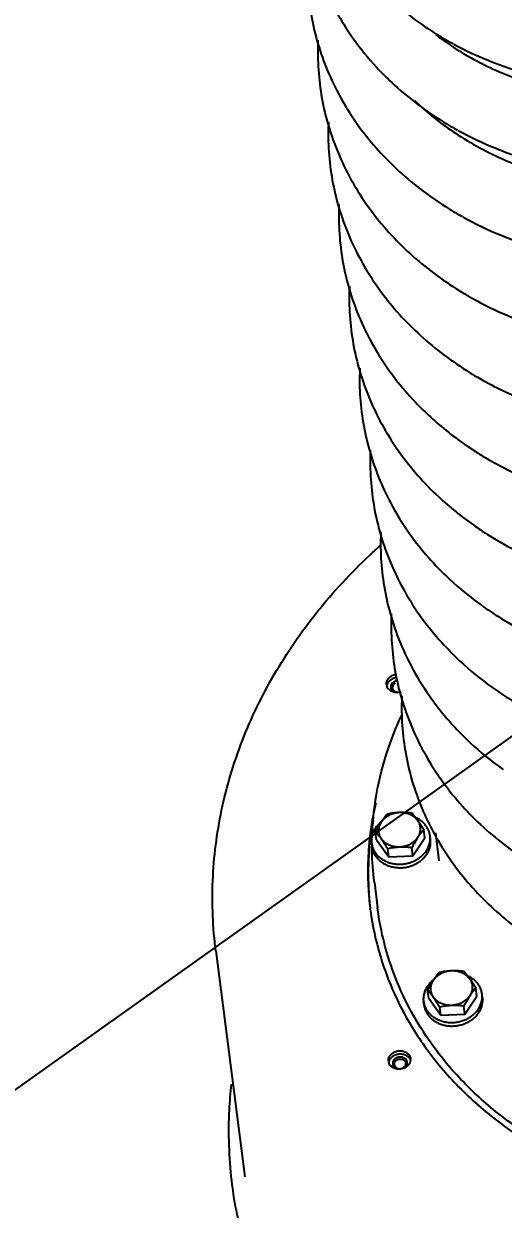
# Model space of a CAD drawing. Header units: feet. Extents: x 2321988 to 2329858, y 6722724 to 6730499.
# Drawn here: x 2326120.826 to 2326121.504, y 6726918.921 to 6726920.598 of the extents above; entities that cross this region are included whole.
import ezdxf

# ---------------------------------------------------------------- set-up
doc = ezdxf.new("R2010")
doc.units = ezdxf.units.FT
doc.header["$MEASUREMENT"] = 0
doc.header["$PDSIZE"] = 5
doc.layers.add('BESS Dimensions', color=3, linetype='Continuous')
doc.layers.add('C-BESS-EQUIPMENT', color=255, linetype='Continuous')
doc.styles.add('TG_DIMS', font='arial.ttf')
doc.dimstyles.new('TG-PROPOSED-ANNO', dxfattribs={"dimtxt": 0.1, "dimasz": 0.1, "dimexe": 0.05, "dimexo": 0.05, "dimgap": 0.02, "dimtad": 0, "dimtih": 1, "dimtoh": 1, "dimdsep": 46, "dimtxsty": 'TG_DIMS', "dimcen": 0, "dimclrd": 256, "dimclre": 256, "dimclrt": 256, "dimaunit": 1, "dimadec": 6, "dimazin": 2, "dimtfac": 1, "dimtofl": 0, "dimtmove": 1, "dimatfit": 3, "dimfxl": 1, "dimtolj": 1, "dimtzin": 0, "dimarcsym": 0})

# ---------------------------------------------------------------- blocks, each defined once
blk = doc.blocks.new('Midpoint Site Plan$0$141KV BREAKER')
at = {"linetype": 'Continuous'}
for p, q in [((38.948, -16.337), (35.538, -14.51)), ((36.151, -18.678), (36.204, -18.707)), ((35.848, -18.811), (35.625, -19.153)), ((35.848, -18.811), (35.969, -18.876)), ((36.202, -18.811), (35.848, -18.811)), ((36.202, -18.811), (36.323, -18.876)), ((38.332, -19.198), (37.952, -18.994)), ((35.625, -19.153), (35.757, -19.495)), ((35.625, -19.153), (35.746, -19.218)), ((35.757, -19.495), (35.877, -19.56)), ((35.679, -19.559), (35.732, -19.588)), ((38.548, -19.651), (38.325, -19.994)), ((38.548, -19.651), (38.668, -19.716)), ((38.902, -19.651), (38.548, -19.651)), ((38.85, -19.518), (38.904, -19.547)), ((38.902, -19.651), (39.022, -19.716)), ((38.325, -19.994), (38.456, -20.336)), ((38.325, -19.994), (38.445, -20.058)), ((38.419, -20.53), (37.997, -20.304)), ((38.378, -20.4), (38.431, -20.428)), ((38.456, -20.336), (38.576, -20.4))]:
    blk.add_line(p, q, dxfattribs=at)
for points, start_tangent, end_tangent in [([(22.121, -23.104), (22.395, -21.724), (22.84, -20.372), (23.447, -19.076), (24.205, -17.862), (25.098, -16.755), (26.106, -15.777), (27.211, -14.949), (28.39, -14.287), (29.617, -13.805), (30.869, -13.512), (32.12, -13.415), (33.345, -13.515), (34.517, -13.81), (35.529, -14.248)], (0.132788, 0.991144), (0.883861, -0.46775)), ([(35.529, -14.248), (35.615, -14.295), (36.615, -14.958), (36.95, -15.241)], (0.883861, -0.46775), (0.74415, -0.668012)), ([(38.948, -16.337), (39.948, -16.987), (40.834, -17.802), (41.588, -18.767), (42.192, -19.864), (42.634, -21.069), (42.902, -22.358), (42.933, -22.612)], (0.881412, -0.472347), (0.107657, -0.994188)), ([(35.49, -17.737), (35.525, -17.682), (35.573, -17.642)], (0.41781, 0.908534), (0.860269, 0.509841)), ([(35.62, -17.681), (35.605, -17.675), (35.567, -17.675), (35.531, -17.693), (35.503, -17.726)], (-0.880794, 0.473499), (-0.491781, -0.870719)), ([(35.583, -17.657), (35.546, -17.671), (35.516, -17.696)], (-0.982248, -0.187587), (-0.67281, -0.739815)), ([(35.573, -17.642), (35.629, -17.62), (35.685, -17.62), (35.695, -17.623)], (0.860269, 0.509841), (0.962567, -0.271043)), ([(35.692, -17.774), (35.691, -17.733), (35.678, -17.697), (35.653, -17.671), (35.62, -17.657), (35.583, -17.657)], (0.132788, 0.991144), (-0.982248, -0.187587)), ([(35.659, -17.767), (35.656, -17.726), (35.637, -17.693), (35.62, -17.681)], (0.132788, 0.991144), (-0.880794, 0.473499)), ([(35.695, -17.623), (35.722, -17.634)], (0.962567, -0.271043), (0.8817, -0.471811)), ([(35.696, -17.623), (35.725, -17.657), (35.746, -17.711)], (0.770711, -0.637185), (0.188879, -0.982)), ([(35.722, -17.634), (35.735, -17.642), (35.773, -17.682), (35.794, -17.737)], (0.8817, -0.471811), (0.188879, -0.982)), ([(35.472, -17.856), (35.471, -17.798)], (-0.16354, 0.986537), (0.132788, 0.991144)), ([(35.471, -17.798), (35.479, -17.765)], (0.132788, 0.991144), (0.291482, 0.956576)), ([(35.523, -17.949), (35.494, -17.914), (35.473, -17.86), (35.472, -17.856)], (-0.770711, 0.637185), (-0.16354, 0.986537)), ([(35.479, -17.774), (35.48, -17.814)], (-0.132788, -0.991144), (0.188879, -0.982)), ([(35.479, -17.765), (35.49, -17.737)], (0.291482, 0.956576), (0.41781, 0.908534)), ([(35.48, -17.814), (35.494, -17.85)], (0.188879, -0.982), (0.526726, -0.850035)), ([(35.489, -17.797), (35.488, -17.773)], (-0.159826, 0.987145), (0.080636, 0.996744)), ([(35.488, -17.773), (35.489, -17.767)], (0.080636, 0.996744), (0.132788, 0.991144)), ([(35.503, -17.726), (35.489, -17.767)], (-0.491781, -0.870719), (-0.132788, -0.991144)), ([(35.492, -17.809), (35.489, -17.797)], (-0.286068, 0.958209), (-0.159826, 0.987145)), ([(35.527, -17.854), (35.511, -17.842), (35.492, -17.809)], (-0.880794, 0.473499), (-0.286067, 0.95821)), ([(35.494, -17.85), (35.519, -17.877), (35.552, -17.891), (35.589, -17.891), (35.625, -17.877), (35.657, -17.85), (35.68, -17.814), (35.692, -17.774)], (0.526726, -0.850035), (0.132788, 0.991144)), ([(35.659, -17.767), (35.645, -17.809), (35.617, -17.842), (35.58, -17.86), (35.542, -17.86), (35.527, -17.854)], (-0.132788, -0.991144), (-0.880794, 0.473499)), ([(35.795, -17.798), (35.777, -17.86), (35.742, -17.914), (35.693, -17.955), (35.638, -17.976), (35.581, -17.976), (35.545, -17.963)], (-0.132788, -0.991144), (-0.8817, 0.471811)), ([(35.748, -17.773), (35.73, -17.835), (35.694, -17.889), (35.646, -17.929), (35.59, -17.951)], (-0.132788, -0.991144), (-0.982248, -0.187587)), ([(35.746, -17.711), (35.748, -17.773)], (0.188879, -0.982), (-0.132788, -0.991144)), ([(35.794, -17.737), (35.795, -17.798)], (0.188879, -0.982), (-0.132788, -0.991144)), ([(35.545, -17.963), (35.531, -17.955), (35.523, -17.949)], (-0.8817, 0.471811), (-0.770711, 0.637185)), ([(35.59, -17.951), (35.534, -17.951)], (-0.982248, -0.187587), (-0.980067, 0.198666)), ([(37.987, -18.87), (37.269, -18.56), (36.437, -18.351), (35.569, -18.281), (34.681, -18.351), (33.793, -18.56), (32.922, -18.903), (32.087, -19.373)], (-0.884092, 0.467313), (-0.836917, -0.54733)), ([(31.279, -31.296), (30.672, -30.898), (30.075, -30.361), (29.562, -29.727), (29.142, -29.009), (28.824, -28.219), (28.614, -27.373), (28.515, -26.486), (28.529, -25.574), (28.657, -24.655), (28.895, -23.745), (29.239, -22.862), (29.683, -22.021), (30.219, -21.238), (30.836, -20.527), (31.524, -19.902), (32.269, -19.375), (33.058, -18.954), (33.876, -18.648), (34.709, -18.462), (35.54, -18.399)], (-0.87443, 0.485152), (1, 0)), ([(35.54, -18.399), (35.553, -18.399)], (1, 0), (0.999997, -0.00237)), ([(35.553, -18.399), (36.175, -18.437), (36.794, -18.55), (37.388, -18.736), (37.952, -18.994)], (0.999997, -0.00237), (0.881412, -0.472347)), ([(35.98, -18.636), (35.917, -18.641), (35.855, -18.655), (35.794, -18.679), (35.735, -18.712), (35.68, -18.754), (35.63, -18.802), (35.586, -18.858), (35.548, -18.918), (35.518, -18.983), (35.496, -19.05), (35.482, -19.119), (35.477, -19.187), (35.481, -19.255), (35.494, -19.319), (35.516, -19.38), (35.545, -19.435), (35.583, -19.483), (35.626, -19.525), (35.676, -19.558), (35.679, -19.559)], (-1, 0), (0.881422, -0.47233)), ([(36.033, -18.664), (35.971, -18.669), (35.908, -18.684), (35.847, -18.708), (35.788, -18.741), (35.734, -18.782), (35.683, -18.831), (35.639, -18.886), (35.601, -18.947), (35.571, -19.011), (35.549, -19.078), (35.535, -19.147), (35.53, -19.216), (35.535, -19.283), (35.547, -19.348), (35.569, -19.408), (35.599, -19.463), (35.636, -19.512), (35.68, -19.553), (35.729, -19.586), (35.732, -19.588)], (-1, 0), (0.881422, -0.47233)), ([(36.151, -18.678), (36.099, -18.655), (36.041, -18.641), (35.98, -18.636)], (-0.881422, 0.47233), (-1, 0)), ([(36.204, -18.707), (36.152, -18.684), (36.094, -18.669), (36.033, -18.664)], (-0.881422, 0.47233), (-1, 0)), ([(36.405, -19.057), (36.402, -19.011), (36.389, -18.947), (36.367, -18.886), (36.338, -18.831), (36.3, -18.782), (36.257, -18.741), (36.207, -18.708), (36.204, -18.707)], (-0.036252, 0.999343), (-0.881422, 0.47233)), ([(35.746, -19.218), (35.781, -19.177), (35.814, -19.137), (35.844, -19.096), (35.872, -19.055), (35.899, -19.012), (35.923, -18.969), (35.946, -18.923), (35.969, -18.876)], (0.668362, 0.743836), (0.406702, 0.913561)), ([(35.811, -19.226), (35.823, -19.167), (35.845, -19.11), (35.874, -19.056), (35.911, -19.007), (35.954, -18.966), (36.003, -18.931), (36.054, -18.906), (36.108, -18.891), (36.161, -18.886), (36.213, -18.891), (36.263, -18.906), (36.308, -18.931), (36.347, -18.966), (36.379, -19.007), (36.403, -19.056), (36.418, -19.11), (36.424, -19.167), (36.421, -19.226)], (0.132788, 0.991144), (-0.132788, -0.991144)), ([(35.969, -18.876), (36.021, -18.879), (36.07, -18.882), (36.117, -18.883), (36.161, -18.884), (36.203, -18.883), (36.244, -18.882), (36.283, -18.879), (36.323, -18.876)], (0.99725, -0.074106), (0.994755, 0.102288)), ([(36.323, -18.876), (36.346, -18.923), (36.368, -18.969), (36.387, -19.012), (36.404, -19.055), (36.419, -19.096), (36.432, -19.137), (36.444, -19.177), (36.454, -19.218)], (0.450928, -0.89256), (0.23179, -0.972766)), ([(38.012, -18.883), (37.987, -18.87)], (-0.881417, 0.472339), (-0.884092, 0.467313)), ([(38.388, -19.113), (38.011, -18.883)], (-0.830294, 0.557325), (-0.876272, 0.481816)), ([(38.391, -19.109), (38.048, -18.903), (38.012, -18.883)], (-0.836236, 0.54837), (-0.881417, 0.472339)), ([(38.931, -19.517), (38.758, -19.373), (38.391, -19.109)], (-0.755213, 0.65548), (-0.836236, 0.54837)), ([(35.877, -19.56), (35.866, -19.519), (35.855, -19.479), (35.842, -19.438), (35.826, -19.397), (35.809, -19.354), (35.79, -19.311), (35.769, -19.266), (35.746, -19.218)], (-0.23179, 0.972766), (-0.450928, 0.89256)), ([(36.421, -19.226), (36.408, -19.285), (36.387, -19.343), (36.357, -19.396), (36.32, -19.445), (36.277, -19.487), (36.229, -19.521), (36.177, -19.546), (36.124, -19.561), (36.07, -19.566), (36.018, -19.561), (35.968, -19.546), (35.924, -19.521), (35.885, -19.487), (35.853, -19.445), (35.829, -19.396), (35.813, -19.343), (35.807, -19.285), (35.811, -19.226)], (-0.132788, -0.991144), (0.132788, 0.991144)), ([(36.454, -19.218), (36.432, -19.266), (36.409, -19.311), (36.384, -19.354), (36.358, -19.397), (36.329, -19.438), (36.299, -19.479), (36.267, -19.519), (36.231, -19.56)], (-0.406702, -0.913561), (-0.668362, -0.743836)), ([(38.332, -19.198), (38.799, -19.483)], (0.881412, -0.472347), (0.823775, -0.566917)), ([(38.879, -19.488), (38.71, -19.348), (38.388, -19.113)], (-0.756017, 0.654552), (-0.830294, 0.557325)), ([(38.679, -19.476), (38.617, -19.481), (38.554, -19.496), (38.493, -19.52), (38.435, -19.553), (38.38, -19.594), (38.33, -19.643), (38.285, -19.698), (38.247, -19.758), (38.217, -19.823), (38.195, -19.89), (38.181, -19.959), (38.177, -20.028), (38.181, -20.095), (38.194, -20.16), (38.215, -20.22), (38.245, -20.275), (38.282, -20.324), (38.326, -20.365), (38.376, -20.398), (38.378, -20.4)], (-1, 0), (0.881422, -0.47233)), ([(38.732, -19.505), (38.67, -19.51), (38.608, -19.524), (38.547, -19.548), (38.488, -19.581), (38.433, -19.623), (38.383, -19.671), (38.338, -19.726), (38.301, -19.787), (38.27, -19.851), (38.248, -19.919), (38.235, -19.988), (38.23, -20.056), (38.234, -20.124), (38.247, -20.188), (38.268, -20.249), (38.298, -20.304), (38.335, -20.352), (38.379, -20.394), (38.429, -20.427), (38.431, -20.428)], (-1, 0), (0.881422, -0.47233)), ([(38.792, -19.494), (38.74, -19.481), (38.679, -19.476)], (-0.952244, 0.305338), (-1, 0)), ([(38.904, -19.547), (38.852, -19.524), (38.793, -19.51), (38.732, -19.505)], (-0.881422, 0.47233), (-1, 0)), ([(38.85, -19.518), (38.798, -19.496), (38.792, -19.494)], (-0.881422, 0.47233), (-0.952244, 0.305338)), ([(38.799, -19.483), (38.851, -19.519)], (0.823775, -0.566917), (0.816538, -0.577291)), ([(38.923, -19.526), (38.879, -19.488)], (-0.748474, 0.663164), (-0.756017, 0.654552)), ([(35.732, -19.588), (35.784, -19.61), (35.842, -19.625), (35.903, -19.63)], (0.881422, -0.47233), (1, 0)), ([(36.231, -19.56), (36.192, -19.563), (36.152, -19.566), (36.112, -19.567), (36.069, -19.568), (36.025, -19.567), (35.978, -19.566), (35.929, -19.563), (35.877, -19.56)], (-0.994755, -0.102288), (-0.99725, 0.074106)), ([(35.903, -19.63), (35.966, -19.625), (36.028, -19.61), (36.089, -19.586), (36.124, -19.568)], (1, 0), (0.865643, 0.500661)), ([(38.445, -20.058), (38.481, -20.017), (38.513, -19.977), (38.543, -19.937), (38.572, -19.895), (38.598, -19.853), (38.623, -19.809), (38.646, -19.764), (38.668, -19.716)], (0.668362, 0.743836), (0.406702, 0.913561)), ([(38.668, -19.716), (38.721, -19.719), (38.77, -19.722), (38.816, -19.724), (38.86, -19.724), (38.903, -19.724), (38.943, -19.722), (38.983, -19.719), (39.022, -19.716)], (0.99725, -0.074106), (0.994755, 0.102288)), ([(39.013, -19.638), (39, -19.623), (38.956, -19.581), (38.906, -19.548), (38.904, -19.547)], (-0.626562, 0.779371), (-0.881422, 0.47233)), ([(39.072, -19.664), (38.923, -19.526)], (-0.72173, 0.692175), (-0.748474, 0.663164)), ([(39.415, -19.997), (39.384, -19.962), (38.931, -19.517)], (-0.662653, 0.748926), (-0.755213, 0.65548)), ([(39.013, -19.638), (39.599, -20.168), (40.112, -20.801), (40.383, -21.236)], (0.792416, -0.609981), (0.489104, -0.872226)), ([(39.105, -19.897), (39.101, -19.851), (39.088, -19.787), (39.067, -19.726), (39.037, -19.671), (39.013, -19.638)], (-0.036252, 0.999343), (-0.626562, 0.779371)), ([(39.022, -19.716), (39.046, -19.764), (39.067, -19.809), (39.086, -19.853), (39.103, -19.895), (39.118, -19.937), (39.131, -19.977), (39.143, -20.017), (39.153, -20.058)], (0.450928, -0.89256), (0.23179, -0.972766)), ([(39.2, -19.791), (39.072, -19.664)], (-0.697162, 0.716913), (-0.72173, 0.692175)), ([(38.51, -20.067), (38.523, -20.007), (38.544, -19.95), (38.574, -19.896), (38.611, -19.848), (38.654, -19.806), (38.702, -19.772), (38.754, -19.747), (38.807, -19.731), (38.861, -19.726), (38.913, -19.731), (38.962, -19.747), (39.007, -19.772), (39.046, -19.806), (39.078, -19.848), (39.102, -19.896), (39.117, -19.95), (39.123, -20.007), (39.12, -20.067)], (0.132788, 0.991144), (-0.132788, -0.991144)), ([(38.576, -20.4), (38.566, -20.359), (38.554, -20.319), (38.541, -20.279), (38.526, -20.237), (38.509, -20.195), (38.49, -20.151), (38.469, -20.106), (38.445, -20.058)], (-0.23179, 0.972766), (-0.450928, 0.89256)), ([(39.12, -20.067), (39.108, -20.126), (39.086, -20.183), (39.056, -20.237), (39.019, -20.285), (38.976, -20.327), (38.928, -20.361), (38.877, -20.386), (38.823, -20.402), (38.77, -20.407), (38.717, -20.402), (38.668, -20.386), (38.623, -20.361), (38.584, -20.327), (38.552, -20.285), (38.528, -20.237), (38.513, -20.183), (38.507, -20.126), (38.51, -20.067)], (-0.132788, -0.991144), (0.132788, 0.991144)), ([(39.153, -20.058), (39.131, -20.106), (39.108, -20.151), (39.084, -20.195), (39.057, -20.237), (39.029, -20.279), (38.999, -20.319), (38.966, -20.359), (38.931, -20.4)], (-0.406702, -0.913561), (-0.668362, -0.743836)), ([(37.857, -20.472), (36.852, -20.574), (35.855, -20.877), (34.897, -21.371), (34.015, -22.04), (33.237, -22.86), (32.591, -23.804), (32.098, -24.837), (31.776, -25.926), (31.634, -27.033), (31.678, -28.121), (31.906, -29.151), (32.31, -30.089), (32.876, -30.903), (33.583, -31.567), (34.409, -32.057), (34.75, -32.195)], (-1, 0), (0.941618, -0.336683)), ([(40.642, -21.416), (40.577, -21.366), (39.751, -20.875), (38.834, -20.573), (37.857, -20.472)], (-0.787719, 0.616035), (-1, 0)), ([(38.431, -20.428), (38.484, -20.451), (38.542, -20.465), (38.603, -20.47)], (0.881422, -0.47233), (1, 0)), ([(38.931, -20.4), (38.891, -20.404), (38.852, -20.406), (38.811, -20.408), (38.769, -20.408), (38.724, -20.408), (38.678, -20.406), (38.629, -20.404), (38.576, -20.4)], (-0.994755, -0.102288), (-0.99725, 0.074106)), ([(38.603, -20.47), (38.665, -20.465), (38.727, -20.451), (38.789, -20.427), (38.823, -20.408)], (1, 0), (0.865643, 0.500661)), ([(39.092, -21.134), (38.088, -21.236), (37.09, -21.539), (36.133, -22.033), (35.251, -22.702), (34.473, -23.523), (33.827, -24.466), (33.334, -25.499), (33.011, -26.588), (32.869, -27.695), (32.913, -28.783), (33.142, -29.813), (33.545, -30.751), (34.111, -31.565), (34.819, -32.229), (35.645, -32.719), (35.986, -32.858)], (-1, 0), (0.941618, -0.336683)), ([(41.878, -22.078), (41.812, -22.028), (40.986, -21.537), (40.069, -21.236), (39.092, -21.134)], (-0.787719, 0.616035), (-1, 0)), ([(40.714, -21.419), (40.749, -21.364), (40.798, -21.324)], (0.41781, 0.908534), (0.860269, 0.509841)), ([(40.798, -21.324), (40.854, -21.302), (40.91, -21.302), (40.919, -21.305)], (0.860269, 0.509841), (0.962567, -0.271043)), ([(40.919, -21.305), (40.946, -21.316)], (0.962567, -0.271043), (0.8817, -0.471811)), ([(40.92, -21.305), (40.95, -21.339), (40.971, -21.393)], (0.770711, -0.637185), (0.188879, -0.982)), ([(40.946, -21.316), (40.96, -21.324), (40.997, -21.364), (41.018, -21.419)], (0.8817, -0.471811), (0.188879, -0.982)), ([(40.704, -21.444), (40.714, -21.419)], (0.301033, 0.953614), (0.41781, 0.908534)), ([(40.726, -21.408), (40.712, -21.449)], (-0.491781, -0.870719), (-0.132788, -0.991144)), ([(40.844, -21.362), (40.829, -21.356), (40.791, -21.356), (40.755, -21.375), (40.726, -21.408)], (-0.880794, 0.473499), (-0.491781, -0.870719)), ([(40.807, -21.338), (40.77, -21.352), (40.741, -21.376)], (-0.982248, -0.187587), (-0.68719, -0.726478)), ([(40.916, -21.455), (40.915, -21.415), (40.901, -21.379), (40.877, -21.352), (40.844, -21.338), (40.807, -21.338)], (0.132788, 0.991144), (-0.982248, -0.187587)), ([(40.883, -21.449), (40.88, -21.408), (40.861, -21.375), (40.844, -21.362)], (0.132788, 0.991144), (-0.880794, 0.473499)), ([(40.898, -21.508), (40.904, -21.496), (40.916, -21.455)], (0.502892, 0.864349), (0.132788, 0.991144)), ([(40.972, -21.455), (40.954, -21.517), (40.95, -21.525)], (-0.132788, -0.991144), (-0.457629, -0.889143)), ([(40.971, -21.393), (40.972, -21.455)], (0.188879, -0.982), (-0.132788, -0.991144)), ([(41.02, -21.48), (41.002, -21.542), (41, -21.545)], (-0.132788, -0.991144), (-0.432957, -0.901414)), ([(41.018, -21.419), (41.02, -21.48)], (0.188879, -0.982), (-0.132788, -0.991144)), ([(40.328, -21.796), (39.323, -21.898), (38.644, -22.082)], (-1, 0), (-0.946606, -0.322393)), ([(43.113, -22.74), (43.048, -22.69), (42.222, -22.199), (41.305, -21.898), (40.328, -21.796)], (-0.787719, 0.616035), (-1, 0)), ([(38.644, -22.082), (38.62, -22.09)], (-0.946606, -0.322393), (-0.945207, -0.326473)), ([(41.563, -22.458), (40.559, -22.56), (39.879, -22.744)], (-1, 0), (-0.946606, -0.322393)), ([(44.349, -23.402), (44.283, -23.352), (43.457, -22.861), (42.54, -22.56), (41.563, -22.458)], (-0.787719, 0.616035), (-1, 0)), ([(39.856, -22.752), (39.561, -22.863), (38.604, -23.358), (37.722, -24.027), (36.944, -24.847), (36.298, -25.79), (35.805, -26.823), (35.482, -27.913), (35.341, -29.02), (35.385, -30.107), (35.613, -31.137), (36.017, -32.075), (36.582, -32.89), (37.29, -33.553), (38.116, -34.044), (38.457, -34.182)], (-0.945207, -0.326473), (0.941618, -0.336683)), ([(39.879, -22.744), (39.856, -22.752)], (-0.946606, -0.322393), (-0.945207, -0.326473)), ([(42.799, -23.12), (41.794, -23.222), (41.11, -23.408)], (-1, 0), (-0.9463, -0.323291)), ([(45.584, -24.065), (45.519, -24.014), (44.693, -23.524), (43.776, -23.222), (42.799, -23.12)], (-0.787719, 0.616035), (-1, 0)), ([(41.091, -23.414), (40.797, -23.525), (39.84, -24.02), (38.957, -24.689), (38.18, -25.509), (37.533, -26.452), (37.041, -27.486), (36.718, -28.575), (36.576, -29.682), (36.62, -30.769), (36.848, -31.799), (37.252, -32.737), (37.818, -33.552), (38.525, -34.215), (39.351, -34.706), (39.692, -34.844)], (-0.945189, -0.326525), (0.941618, -0.336683)), ([(41.11, -23.408), (41.091, -23.414)], (-0.9463, -0.323291), (-0.945189, -0.326525)), ([(44.034, -23.782), (43.03, -23.884), (42.294, -24.088)], (-1, 0), (-0.943142, -0.332391)), ([(46.82, -24.727), (46.755, -24.677), (45.929, -24.186), (45.012, -23.884), (44.034, -23.782)], (-0.787719, 0.616035), (-1, 0)), ([(42.294, -24.088), (42.033, -24.187), (41.075, -24.682), (40.193, -25.351), (39.415, -26.171), (38.769, -27.114), (38.276, -28.148), (37.953, -29.237), (37.812, -30.344), (37.856, -31.431), (38.084, -32.462), (38.488, -33.4), (39.053, -34.214), (39.761, -34.877), (40.587, -35.368), (40.928, -35.506)], (-0.943142, -0.332391), (0.941618, -0.336683)), ([(45.27, -24.445), (44.266, -24.547), (43.496, -24.762)], (-1, 0), (-0.941066, -0.338223)), ([(48.056, -25.389), (47.99, -25.339), (47.164, -24.848), (46.247, -24.546), (45.27, -24.445)], (-0.787719, 0.616035), (-1, 0)), ([(43.171, -24.89), (42.311, -25.344), (41.428, -26.013), (40.651, -26.833), (40.004, -27.776), (39.512, -28.81), (39.189, -29.899), (39.047, -31.006), (39.091, -32.093), (39.319, -33.124), (39.723, -34.062), (40.289, -34.876), (40.996, -35.539), (41.823, -36.03), (42.163, -36.168)], (-0.919034, -0.394178), (0.941618, -0.336683)), ([(43.496, -24.762), (43.268, -24.85), (43.171, -24.89)], (-0.941066, -0.338223), (-0.919034, -0.394178)), ([(46.506, -25.107), (45.501, -25.209), (44.504, -25.512), (44.349, -25.577)], (-1, 0), (-0.914769, -0.403977)), ([(49.291, -26.051), (49.226, -26.001), (48.4, -25.51), (47.483, -25.208), (46.506, -25.107)], (-0.787719, 0.616035), (-1, 0)), ([(44.299, -25.6), (43.546, -26.006), (42.664, -26.675), (41.886, -27.495), (41.24, -28.438), (40.747, -29.472), (40.425, -30.561), (40.283, -31.668), (40.327, -32.756), (40.555, -33.786), (40.959, -34.724), (41.525, -35.538), (42.232, -36.202), (43.058, -36.692), (43.399, -36.83)], (-0.910995, -0.412417), (0.941618, -0.336683)), ([(44.349, -25.577), (44.299, -25.6)], (-0.914769, -0.403977), (-0.910995, -0.412417)), ([(47.741, -25.769), (46.737, -25.871), (45.739, -26.174), (45.527, -26.265)], (-1, 0), (-0.910419, -0.413687)), ([(50.527, -26.713), (50.461, -26.663), (49.635, -26.172), (48.718, -25.871), (47.741, -25.769)], (-0.787719, 0.616035), (-1, 0)), ([(45.482, -26.286), (44.782, -26.668), (43.9, -27.337), (43.122, -28.158), (42.476, -29.101), (41.983, -30.134), (41.66, -31.223), (41.518, -32.33), (41.562, -33.418), (41.791, -34.448), (42.194, -35.386), (42.76, -36.2), (43.468, -36.864), (44.294, -37.354), (44.635, -37.493)], (-0.906952, -0.421234), (0.941618, -0.336683)), ([(45.527, -26.265), (45.482, -26.286)], (-0.910419, -0.413687), (-0.906952, -0.421234)), ([(48.977, -26.431), (47.972, -26.533), (46.975, -26.836), (46.691, -26.96)], (-1, 0), (-0.904911, -0.425601)), ([(51.993, -27.569), (51.697, -27.325), (50.871, -26.834), (49.954, -26.533), (48.977, -26.431)], (-0.744501, 0.667621), (-1, 0)), ([(46.665, -26.973), (46.018, -27.331), (45.135, -27.999), (44.357, -28.82), (43.711, -29.763), (43.218, -30.796), (42.896, -31.885), (42.754, -32.992), (42.798, -34.08), (43.026, -35.11), (43.43, -36.048), (43.996, -36.863), (44.703, -37.526), (45.529, -38.017), (46.357, -38.298)], (-0.902841, -0.429974), (0.973622, -0.228166)), ([(46.691, -26.96), (46.665, -26.973)], (-0.904911, -0.425601), (-0.902841, -0.429974)), ([(49.582, -27.256), (49.212, -27.317), (48.235, -27.613), (47.927, -27.749)], (-0.992068, -0.125702), (-0.9025, -0.430691)), ([(50.196, -27.217), (49.582, -27.256)], (-1, 0), (-0.992068, -0.125702)), ([(53.164, -28.343), (52.86, -28.092), (52.051, -27.612), (51.153, -27.316), (50.196, -27.217)], (-0.741798, 0.670623), (-1, 0)), ([(48.74, -27.455), (48.685, -27.465), (47.892, -27.696)], (-0.982452, -0.186518), (-0.934247, -0.356625)), ([(47.782, -27.74), (46.916, -28.187), (46.117, -28.793), (45.413, -29.535), (44.829, -30.389), (44.383, -31.324), (44.092, -32.31), (43.964, -33.312), (44.004, -34.296), (44.212, -35.228), (44.294, -35.463)], (-0.925956, -0.377632), (0.354443, -0.935078)), ([(47.901, -27.762), (47.297, -28.098), (46.433, -28.753), (45.671, -29.556), (45.039, -30.48), (44.556, -31.492), (44.24, -32.559), (44.101, -33.643), (44.145, -34.708), (44.368, -35.717), (44.764, -36.636), (45.318, -37.433), (46.011, -38.083), (46.82, -38.563), (47.648, -38.843)], (-0.900367, -0.435132), (0.974524, -0.224283)), ([(47.892, -27.696), (47.782, -27.74)], (-0.934247, -0.356625), (-0.925956, -0.377632)), ([(47.927, -27.749), (47.901, -27.762)], (-0.9025, -0.430691), (-0.900367, -0.435132)), ([(51.415, -28.002), (50.452, -28.1), (49.495, -28.391), (49.164, -28.539)], (-1, 0), (-0.899961, -0.435971)), ([(49.046, -28.536), (48.203, -28.972), (47.425, -29.562), (46.74, -30.284), (46.172, -31.115), (45.738, -32.026), (45.454, -32.985), (45.33, -33.96), (45.37, -34.918), (45.572, -35.825), (45.618, -35.962)], (-0.925962, -0.377617), (0.335287, -0.942116)), ([(49.137, -28.551), (48.577, -28.865), (47.731, -29.506), (46.985, -30.293), (46.366, -31.197), (45.894, -32.188), (45.584, -33.232), (45.449, -34.294), (45.491, -35.336), (45.71, -36.324), (46.098, -37.223), (46.641, -38.004), (47.319, -38.64), (48.111, -39.11), (48.939, -39.388)], (-0.897762, -0.440482), (0.975446, -0.220238)), ([(49.135, -28.501), (49.046, -28.536)], (-0.932816, -0.360352), (-0.925962, -0.377617)), ([(49.444, -28.393), (49.135, -28.501)], (-0.954415, -0.298483), (-0.932816, -0.360352)), ([(49.164, -28.539), (49.137, -28.551)], (-0.899961, -0.435971), (-0.897762, -0.440482))]:
    blk.add_spline(points, degree=3, dxfattribs=dict(at, start_tangent=start_tangent, end_tangent=end_tangent))
blk = doc.blocks.new('*D109')
at = {"layer": 'BESS Dimensions', "lineweight": -2, "transparency": 16777216}
for p, q in [((2326125.1693, 6727002.8662), (2326110.2842, 6727023.7584)), ((2326105.0412, 6727013.8836), (2326040.7778, 6726968.0974)), ((2325956.6732, 6726908.1749), (2326020.9365, 6726953.961)), ((2325960.5127, 6726885.5523), (2325945.6276, 6726906.4444))]:
    blk.add_line(p, q, dxfattribs=at)
at = {"layer": 'BESS Dimensions', "transparency": 16777216}
for points in [[(2326104.0741, 6727015.241), (2326106.0083, 6727012.5262), (2326113.1855, 6727019.6862)], [(2325955.7061, 6726909.5323), (2325957.6403, 6726906.8175), (2325948.5289, 6726902.3723)]]:
    blk.add_solid(points, dxfattribs=at)
at = {"layer": 'Defpoints', "color": 0, "transparency": 16777216}
for p in [(2326128.0706, 6726998.7941), (2325948.5289, 6726902.3723), (2325963.414, 6726881.4801)]:
    blk.add_point(p, dxfattribs=at)
at = {"layer": 'BESS Dimensions', "transparency": 16777216, "insert": (2326030.8572, 6726961.0292), "char_height": 10, "attachment_point": 5, "style": 'TG_DIMS'}
blk.add_mtext("\\A1;202.17'", dxfattribs=at)

msp = doc.modelspace()

# ---------------------------------------------------------------- linework, layer by layer
at = {"layer": 'C-BESS-EQUIPMENT'}
msp.add_lwpolyline([(2326117.3394, 6726916.6146), (2326122.6332, 6726920.3863), (2326126.4049, 6726915.0925), (2326121.1111, 6726911.3208)], close=True, dxfattribs=at)

# ---------------------------------------------------------------- block references
at = {"layer": 'C-BESS-EQUIPMENT', "xscale": 0.08333333333333331, "yscale": 0.08333333333333331, "zscale": 0.08333333333333331, "rotation": 125.4687976106775}
msp.add_blockref('Midpoint Site Plan$0$141KV BREAKER', (2326121.8721, 6726915.8536), dxfattribs=at)

# ---------------------------------------------------------------- dimensions: what is measured, and where the dimension line sits
at = {"layer": 'BESS Dimensions'}
dim = msp.add_aligned_dim(p1=(2326128.0706, 6726998.7941), p2=(2325963.414, 6726881.4801), distance=-25.6525, dimstyle='TG-PROPOSED-ANNO', override={"dimscale": 50, "dimpost": "'"}, dxfattribs=at)
dim.commit()
dim.dimension.update_dxf_attribs({"geometry": '*D109', "text_midpoint": (2326030.8572, 6726961.0292)})

doc.saveas('drawing.dxf')
